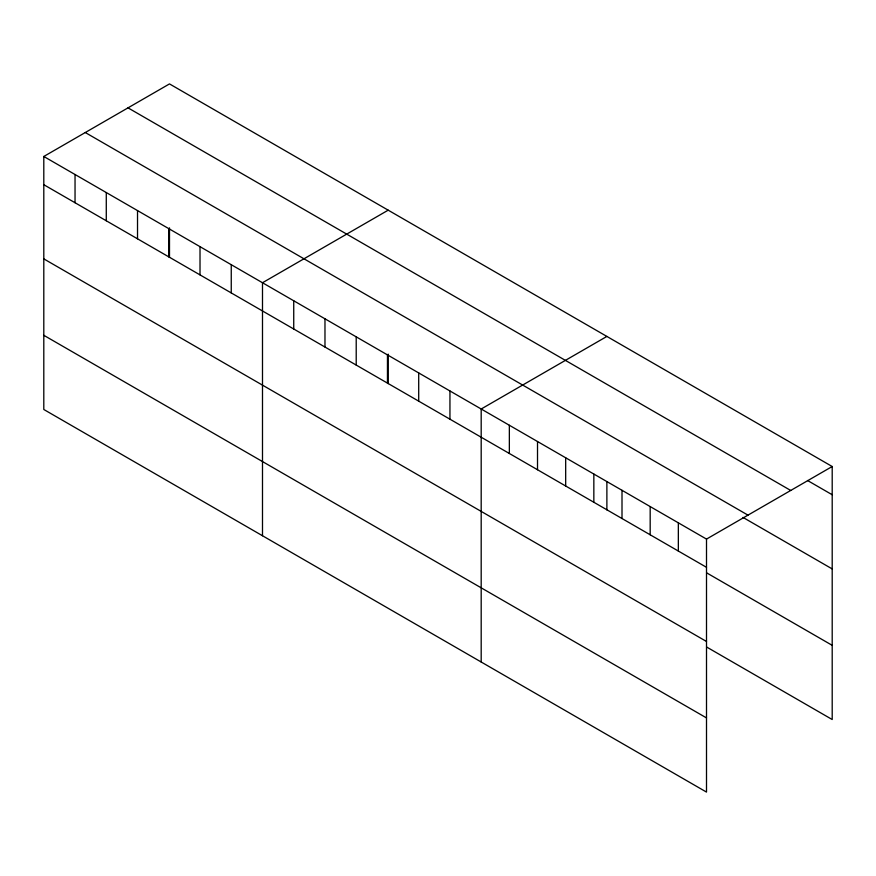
<?xml version="1.0" encoding="UTF-8"?>
<svg xmlns="http://www.w3.org/2000/svg" width="876" height="876" viewBox="0 0 876 876"><rect width="100%" height="100%" fill="white"/><g stroke="black" fill="none" stroke-linecap="round" stroke-linejoin="round"><path stroke-width="1.31" d="M43.8 156.476L706.505 539.09L706.505 792.09L43.8 409.486L43.8 156.476L169.495 83.91L832.2 466.514L832.2 719.524L706.636 647.025M388.188 210.174L262.493 282.74L262.493 535.74M606.882 336.428L481.187 409.004L481.187 662.004M706.505 539.09L832.2 466.514M807.552 480.508L832.2 494.743M128.016 107.858L790.721 490.461M85.279 132.528L747.984 515.143M743.012 517.42L832.2 568.918M43.8 184.705L706.505 567.309M706.636 572.849L832.2 645.338M43.8 258.88L706.505 641.484M43.8 335.3L706.505 717.915M678.342 522.83L678.342 551.048M650.178 506.569L650.178 534.787M622.004 490.308L622.004 518.526M606.882 481.734L606.882 509.898M593.84 474.047L593.84 502.266M565.677 457.787L565.677 486.005M537.514 441.526L537.514 469.744M509.35 425.265L509.35 453.483M449.946 390.959L449.946 419.188M418.706 372.924L418.706 401.142M388.188 354.134L388.188 383.633M387.455 354.889L387.455 383.108M356.214 336.855L356.214 365.073M324.974 318.809L324.974 347.038M293.734 300.775L293.734 328.993M231.253 264.705L231.253 292.923M200.013 246.671L200.013 274.889M169.495 227.869L169.495 257.369M168.772 228.625L168.772 256.843M137.521 210.59L137.521 238.809M106.281 192.556L106.281 220.774M75.04 174.521L75.04 202.739"/></g></svg>
